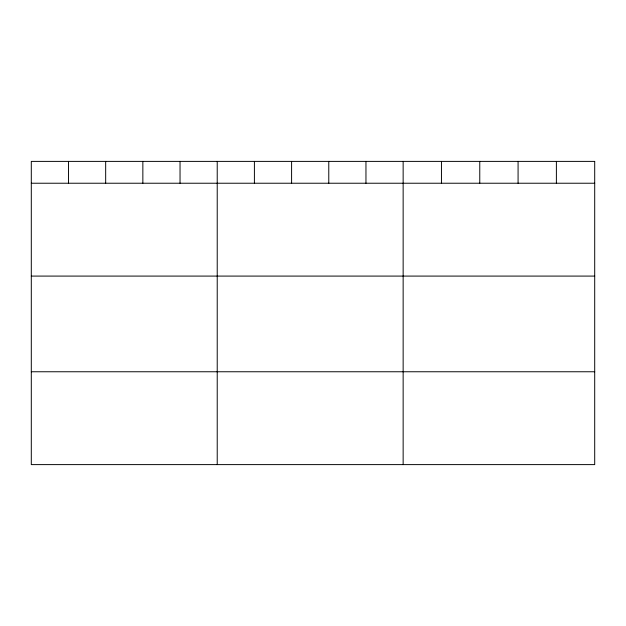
<?xml version="1.0" encoding="UTF-8"?>
<svg xmlns="http://www.w3.org/2000/svg" width="626" height="626" viewBox="0 0 626 626"><rect width="100%" height="100%" fill="white"/><g stroke="black" fill="none" stroke-linecap="round" stroke-linejoin="round"><path stroke-width="0.94" d="M31.3 183.23L594.7 183.23M31.3 276.089L594.7 276.089M31.3 371.758L594.7 371.758M556.389 161.391L556.389 183.23M518.078 161.391L518.078 183.23M479.766 161.391L479.766 183.23M441.455 161.391L441.455 183.23M403.144 161.391L403.144 464.609M365.96 161.391L365.96 183.23M328.775 161.391L328.775 183.23M291.591 161.391L291.591 183.23M254.406 161.391L254.406 183.23M217.222 161.391L217.222 464.609M180.038 161.391L180.038 183.23M142.853 161.391L142.853 183.23M105.669 161.391L105.669 183.23M68.484 161.391L68.484 183.23M594.7 161.391L31.3 161.391L31.3 464.609L594.7 464.609L594.7 161.391"/></g></svg>
